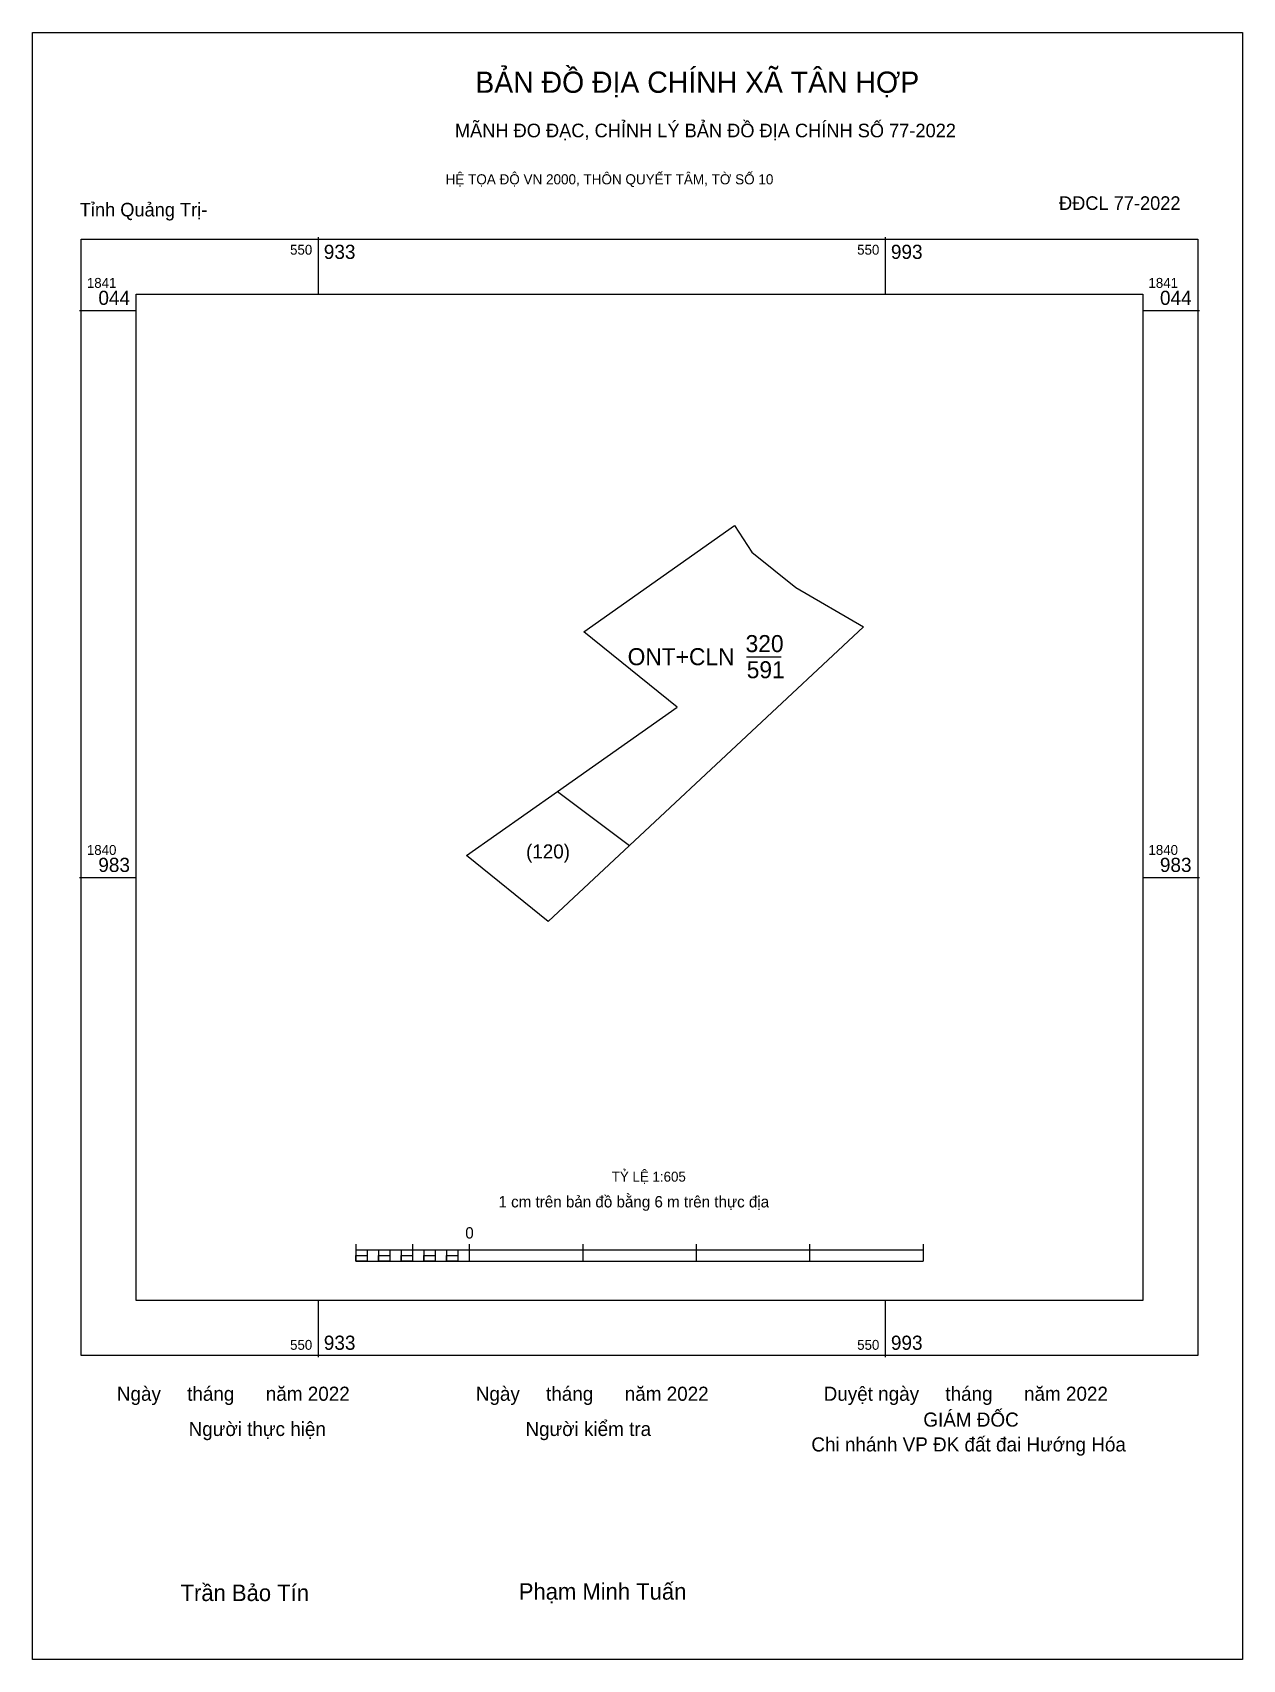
# Model space of a CAD drawing. Extents: x 550903 to 551032, y 1840900 to 1841074.
import ezdxf

# ---------------------------------------------------------------- set-up
doc = ezdxf.new("R2010")
doc.units = 0
for name, color, linetype in [('Level 10', 7, 'Continuous'), ('Level 13', 7, 'Continuous'), ('Level 15', 7, 'Continuous'), ('Level 27', 7, 'Continuous'), ('Level 50', 7, 'Continuous'), ('Level 6', 7, 'Continuous'), ('Level 62', 7, 'Continuous'), ('Level 63', 7, 'Continuous'), ('Level 9', 7, 'Continuous')]:
    doc.layers.add(name, color=color, linetype=linetype)

msp = doc.modelspace()

# ---------------------------------------------------------------- linework, layer by layer
at = {"layer": 'Level 10'}
msp.add_lwpolyline([(550971.54, 1841001.95), (550961.58, 1841010), (550977.68, 1841021.34), (550979.53, 1841018.51), (550984.22, 1841014.71), (550991.43, 1841010.52), (550966.46, 1840987.18), (550957.77, 1840979.07), (550949.06, 1840986.11), (550958.78, 1840992.96)], close=True, dxfattribs=at)
at = {"layer": 'Level 15'}
msp.add_lwpolyline([(550902.74, 1841073.96), (551031.88, 1841073.96), (551031.88, 1840900.3), (550902.74, 1840900.3)], close=True, dxfattribs=at)
at = {"layer": 'Level 27'}
for p, q in [((550961.58, 1841010), (550961.58, 1841009.99)), ((550991.43, 1841010.52), (550991.44, 1841010.52)), ((550949.06, 1840986.11), (550949.06, 1840986.11)), ((550957.77, 1840979.07), (550957.78, 1840979.06))]:
    msp.add_line(p, q, dxfattribs=at)
at = {"layer": 'Level 50'}
msp.add_line((550958.78, 1840992.96), (550966.46, 1840987.18), dxfattribs=at)
at = {"layer": 'Level 62'}
msp.add_lwpolyline([(550913.8, 1841046.05), (551021.25, 1841046.05), (551021.25, 1840938.61), (550913.8, 1840938.61)], close=True, dxfattribs=at)
at = {"layer": 'Level 63'}
for p, q in [((550933.23, 1841052.11), (550933.23, 1841046.05)), ((550993.76, 1841052.11), (550993.76, 1841046.05)), ((550907.75, 1841044.28), (550913.8, 1841044.28)), ((551021.25, 1841044.28), (551027.3, 1841044.28)), ((550978.96, 1841007.34), (550982.66, 1841007.34)), ((550907.75, 1840983.76), (550913.8, 1840983.76)), ((551021.25, 1840983.76), (551027.3, 1840983.76)), ((550937.26, 1840944.62), (550937.26, 1840942.8)), ((550937.26, 1840944.01), (550997.79, 1840944.01)), ((550938.47, 1840944.01), (550938.47, 1840942.8)), ((550939.68, 1840944.01), (550939.68, 1840942.8)), ((550940.89, 1840944.01), (550940.89, 1840942.8)), ((550942.1, 1840944.01), (550942.1, 1840942.8)), ((550943.31, 1840944.62), (550943.31, 1840942.8)), ((550943.31, 1840944.01), (550943.31, 1840942.8)), ((550944.52, 1840944.01), (550944.52, 1840942.8)), ((550945.73, 1840944.01), (550945.73, 1840942.8)), ((550946.94, 1840944.01), (550946.94, 1840942.8)), ((550948.15, 1840944.01), (550948.15, 1840942.8)), ((550949.36, 1840944.62), (550949.36, 1840942.8)), ((550949.36, 1840944.01), (550949.36, 1840942.8)), ((550961.47, 1840944.62), (550961.47, 1840942.8)), ((550973.58, 1840944.62), (550973.58, 1840942.8)), ((550985.68, 1840944.62), (550985.68, 1840942.8)), ((550997.79, 1840944.62), (550997.79, 1840942.8)), ((550937.26, 1840942.8), (550997.79, 1840942.8)), ((550933.23, 1840938.61), (550933.23, 1840932.55)), ((550993.76, 1840938.61), (550993.76, 1840932.55))]:
    msp.add_line(p, q, dxfattribs=at)
for points in [[(550907.94, 1841051.92), (551027.11, 1841051.92), (551027.11, 1840932.74), (550907.94, 1840932.74)], [(550937.26, 1840943.41), (550938.47, 1840943.41), (550938.47, 1840942.8), (550937.26, 1840942.8)], [(550937.26, 1840943.41), (550938.47, 1840943.41), (550938.47, 1840942.8), (550937.26, 1840942.8)], [(550939.68, 1840943.41), (550940.89, 1840943.41), (550940.89, 1840942.8), (550939.68, 1840942.8)], [(550942.1, 1840943.41), (550943.31, 1840943.41), (550943.31, 1840942.8), (550942.1, 1840942.8)], [(550944.52, 1840943.41), (550945.73, 1840943.41), (550945.73, 1840942.8), (550944.52, 1840942.8)], [(550946.94, 1840943.41), (550948.15, 1840943.41), (550948.15, 1840942.8), (550946.94, 1840942.8)]]:
    msp.add_lwpolyline(points, close=True, dxfattribs=at)

# ---------------------------------------------------------------- texts
at = {"layer": 'Level 13'}
for s, height, p in [('ONT+CLN', 1.816, (550966.26, 1841006.43)), ('320', 1.816, (550978.85, 1841007.83)), ('591', 1.816, (550978.97, 1841005.04)), ('(120)', 1.5, (550955.42, 1840985.8))]:
    msp.add_text(s, height=height, dxfattribs=at).set_placement(p)
at = {"layer": 'Level 6'}
msp.add_text('TỶ LỆ 1:605', height=1.064, dxfattribs=at).set_placement((550964.56, 1840951.3))
at = {"layer": 'Level 63'}
for s, height, p in [('BẢN ĐỒ ĐỊA CHÍNH XÃ TÂN HỢP', 2.266, (550950, 1841067.53)), ('MÃNH ĐO ĐẠC, CHỈNH LÝ BẢN ĐỒ ĐỊA CHÍNH SỐ 77-2022', 1.454, (550947.82, 1841062.78)), ('HỆ TỌA ĐỘ VN 2000, THÔN QUYẾT TÂM, TỜ SỐ 10', 1.0763, (550946.83, 1841057.76)), ('550', 1.059, (550930.23, 1841050.25)), ('933', 1.513, (550933.83, 1841049.8)), ('550', 1.059, (550990.76, 1841050.25)), ('993', 1.513, (550994.36, 1841049.8)), ('1841', 1.059, (550908.54, 1841046.71)), ('044', 1.513, (550909.77, 1841044.89)), ('1841', 1.059, (551021.85, 1841046.71)), ('044', 1.513, (551023.08, 1841044.89)), ('1840', 1.059, (550908.54, 1840986.18)), ('983', 1.513, (550909.76, 1840984.36)), ('1840', 1.059, (551021.85, 1840986.18)), ('983', 1.513, (551023.07, 1840984.36)), ('1 cm trên bản đồ bằng 6 m trên thực địa', 1.2106, (550952.47, 1840948.55)), ('0', 1.21, (550948.93, 1840945.23)), ('550', 1.059, (550930.23, 1840933.35)), ('933', 1.513, (550933.83, 1840933.35)), ('550', 1.059, (550990.76, 1840933.35)), ('993', 1.513, (550994.36, 1840933.35)), ('Ngày     tháng      năm 2022', 1.5062, (550911.74, 1840927.91)), ('Ngày     tháng      năm 2022', 1.5062, (550950.05, 1840927.91)), ('Duyệt ngày     tháng      năm 2022', 1.5062, (550987.18, 1840927.91)), ('GIÁM ĐỐC', 1.506, (550997.82, 1840925.15)), ('Người thực hiện', 1.5062, (550919.4, 1840924.15)), ('Người kiểm tra', 1.5062, (550955.35, 1840924.15)), ('Chi nhánh VP ĐK đất đai Hướng Hóa', 1.5062, (550985.87, 1840922.5)), ('Trần Bảo Tín', 1.7568, (550918.54, 1840906.53)), ('Phạm Minh Tuấn', 1.7568, (550954.64, 1840906.68))]:
    msp.add_text(s, height=height, dxfattribs=at).set_placement(p)
at = {"layer": 'Level 9'}
for s, p in [('Tỉnh Quảng Trị-', (550907.78, 1841054.33)), ('ĐĐCL 77-2022', (551012.3, 1841055.03))]:
    msp.add_text(s, height=1.454, dxfattribs=at).set_placement(p)

doc.saveas('drawing.dxf')
